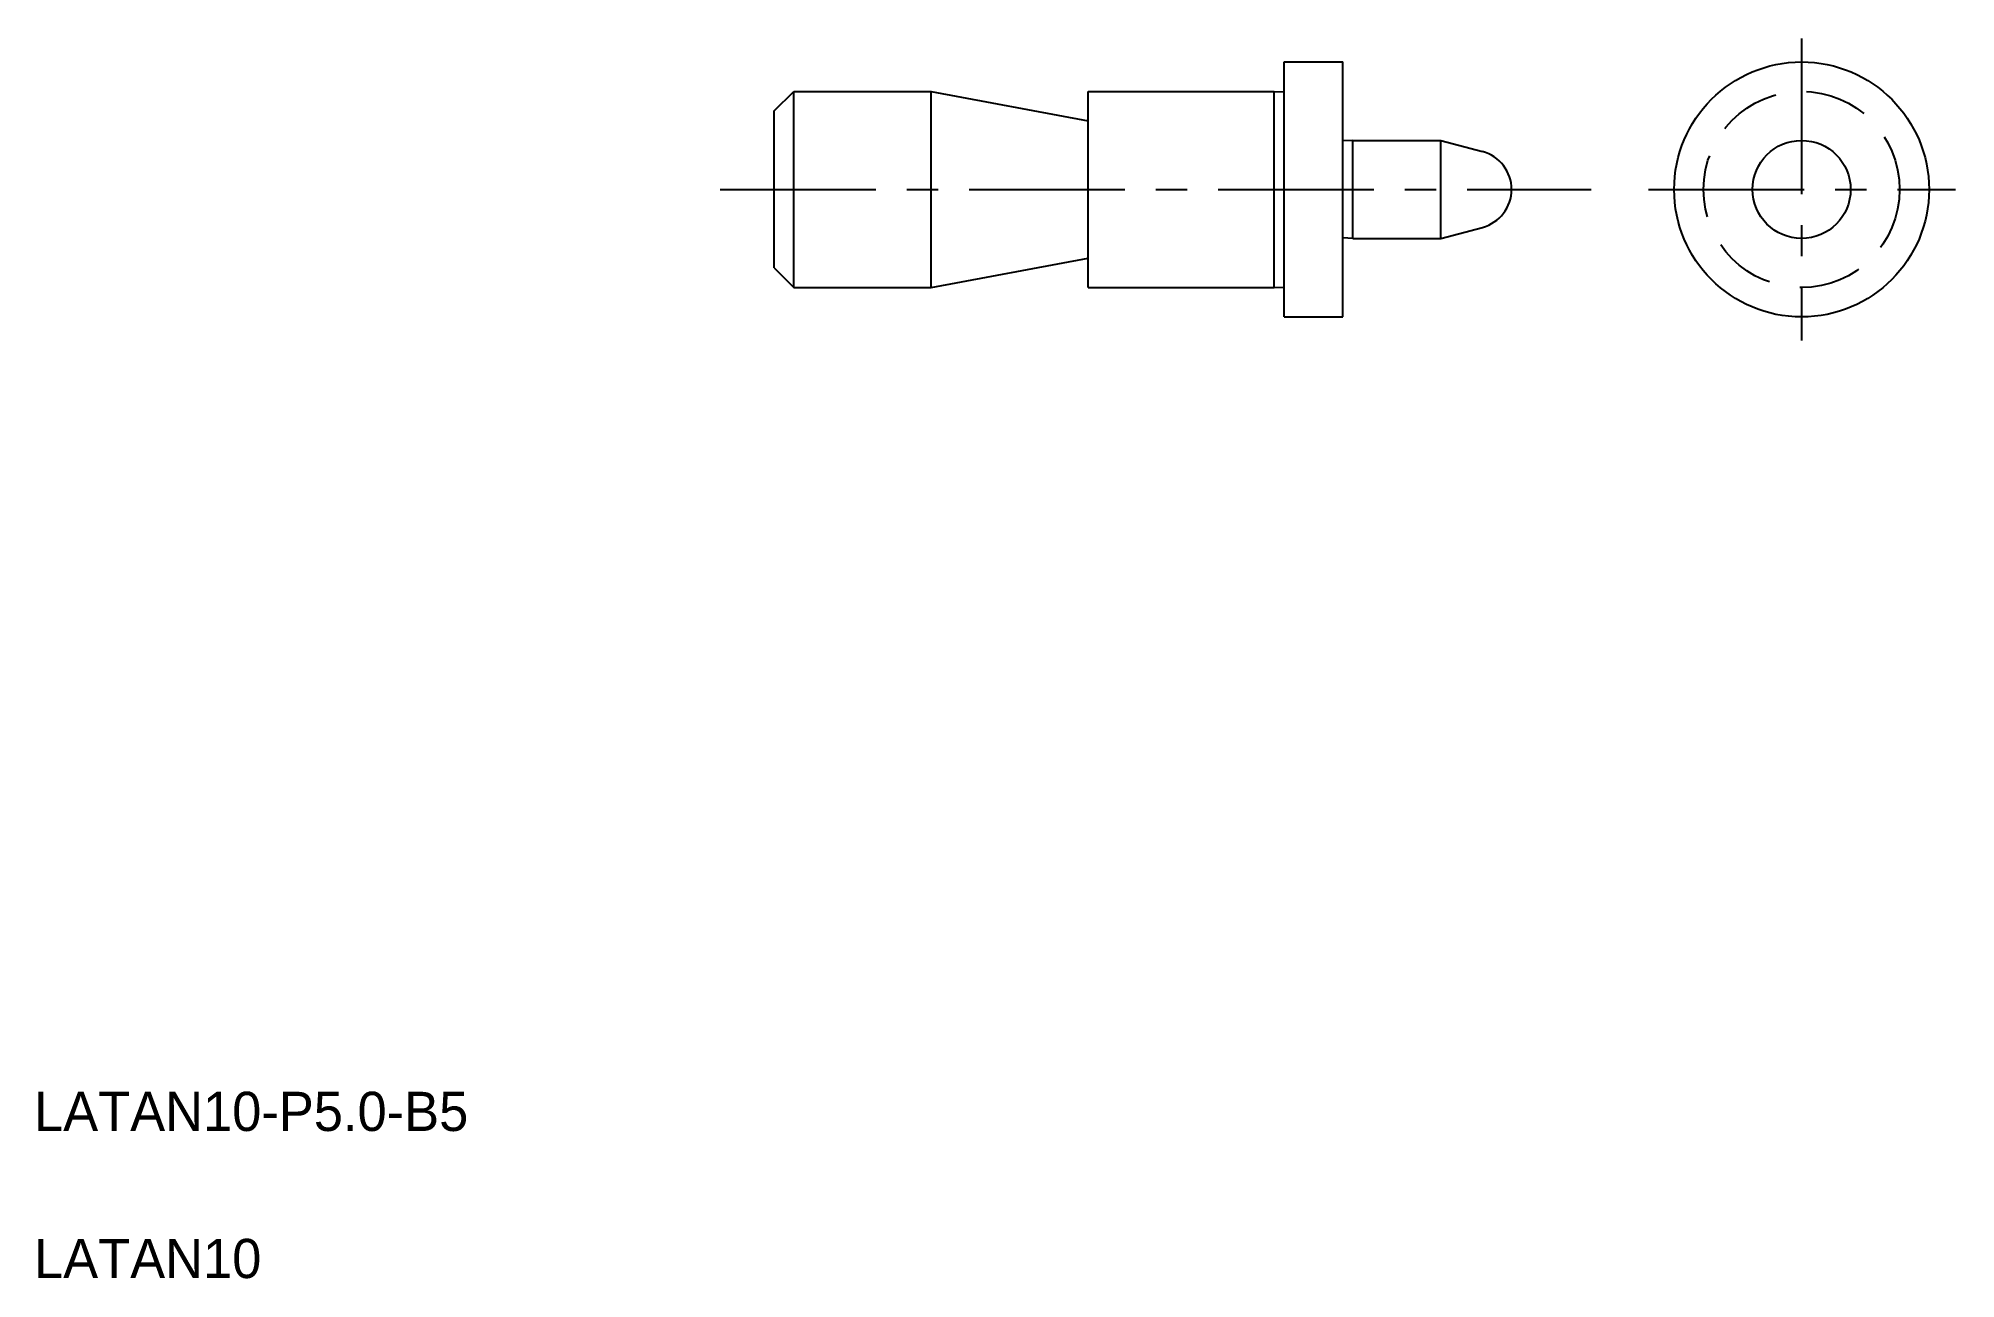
# Model space of a CAD drawing. Extents: x 5.2 to 103, y 5 to 68.2.
import ezdxf

# ---------------------------------------------------------------- set-up
doc = ezdxf.new("R2010")
doc.units = 0
doc.header["$LTSCALE"] = 0.25
doc.linetypes.add('CENTER', pattern=[50.8, 31.75, -6.35, 6.35, -6.35])
doc.linetypes.add('DASHED', pattern=[19.05, 12.7, -6.35])
doc.layers.get('0').update_dxf_attribs({"linetype": 'CONTINUOUS'})
doc.layers.add('CENTER', color=1, linetype='CENTER')

msp = doc.modelspace()

# ---------------------------------------------------------------- linework, layer by layer
at = {"linetype": 'CONTINUOUS'}
for p, q in [((68.759, 54.007), (68.759, 67.007)), ((68.759, 67.007), (71.759, 67.007)), ((71.759, 54.007), (71.759, 67.007)), ((42.759, 64.507), (43.759, 65.507)), ((43.759, 55.507), (43.759, 65.507)), ((43.759, 65.507), (50.759, 65.507)), ((50.759, 55.507), (50.759, 65.507)), ((50.759, 65.507), (58.759, 64.007)), ((58.759, 55.507), (58.759, 65.507)), ((58.759, 65.507), (68.259, 65.507)), ((68.259, 55.507), (68.259, 65.507)), ((42.759, 56.507), (42.759, 64.507)), ((72.259, 63.007), (76.759, 63.007)), ((72.259, 58.007), (72.259, 63.007)), ((76.759, 58.007), (76.759, 63.007)), ((76.759, 63.007), (78.88, 62.439)), ((72.259, 58.007), (76.759, 58.007)), ((76.759, 58.007), (78.88, 58.575)), ((50.759, 55.507), (58.759, 57.007)), ((42.759, 56.507), (43.759, 55.507)), ((43.759, 55.507), (50.759, 55.507)), ((58.759, 55.507), (68.259, 55.507)), ((68.759, 54.007), (71.759, 54.007))]:
    msp.add_line(p, q, dxfattribs=at)
for p, q in [((68.259, 65.507), (68.759, 65.482)), ((72.259, 63.007), (71.759, 62.982)), ((77.289, 62.865), (77.289, 62.865)), ((77.819, 62.723), (77.819, 62.723)), ((72.259, 58.007), (71.759, 58.032)), ((68.259, 55.507), (68.759, 55.532))]:
    msp.add_line(p, q)
for radius in [6.5, 2.5]:
    msp.add_circle((95.156, 60.507), radius, dxfattribs=at)
at = {"color": 3, "linetype": 'DASHED'}
msp.add_circle((95.156, 60.507), 5, dxfattribs=at)
at = {"linetype": 'CONTINUOUS'}
msp.add_arc((78.362, 60.507), 2, 285, 75, dxfattribs=at)
at = {"layer": 'CENTER', "color": 1, "linetype": 'CENTER'}
for p, q in [((95.156, 68.211), (95.156, 52.808)), ((40, 60.507), (84.423, 60.507)), ((87.345, 60.507), (103.013, 60.507))]:
    msp.add_line(p, q, dxfattribs=at)

# ---------------------------------------------------------------- texts
for s, p in [('LATAN10-P5.0-B5', (5, 12.5)), ('LATAN10', (5, 5))]:
    msp.add_text(s, height=2).set_placement(p)

doc.saveas('drawing.dxf')
